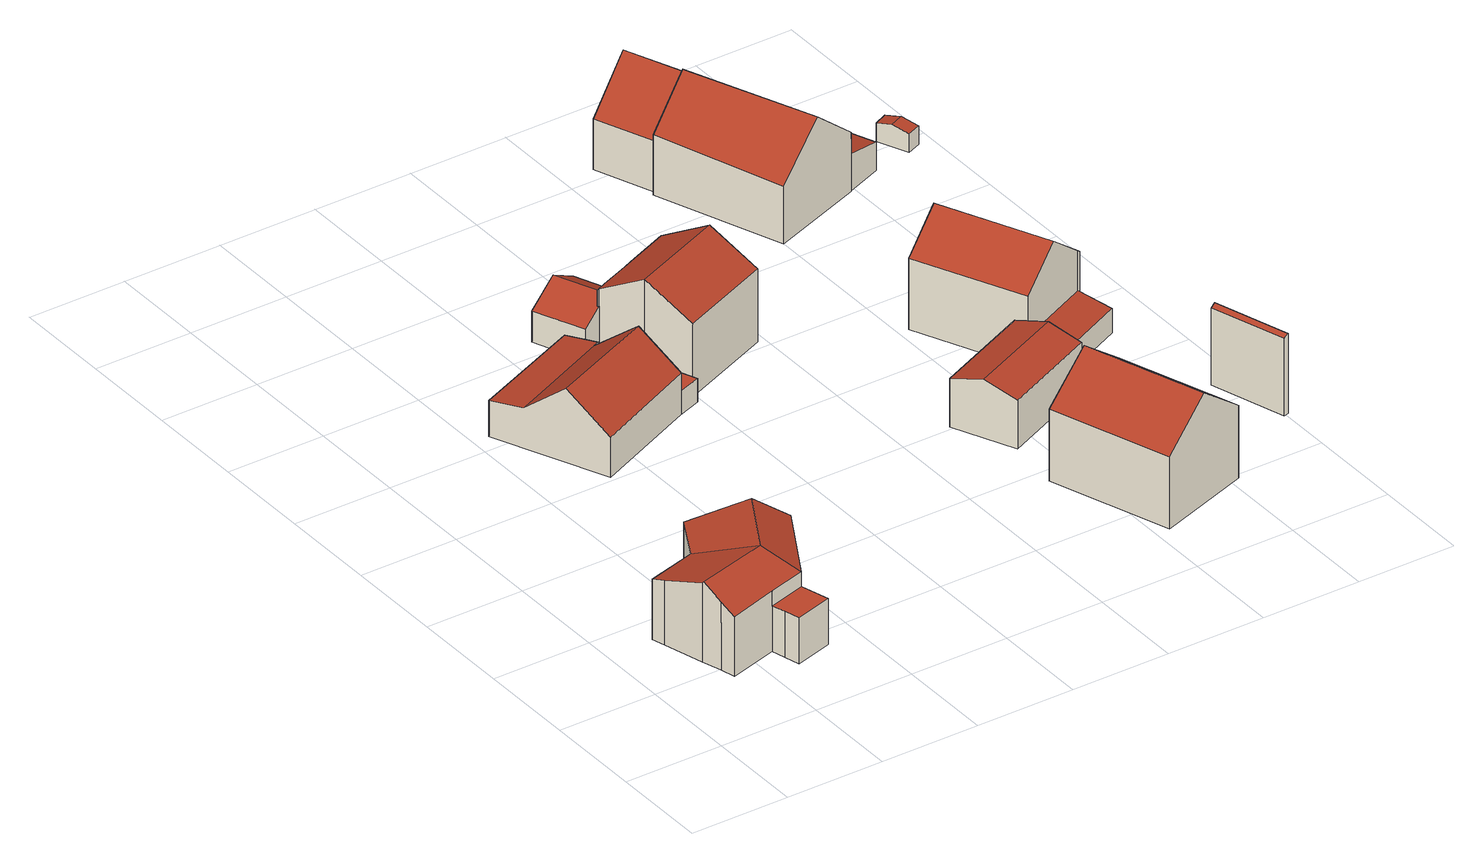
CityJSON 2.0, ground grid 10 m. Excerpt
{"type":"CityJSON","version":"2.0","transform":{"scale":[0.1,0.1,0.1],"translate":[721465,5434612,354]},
"CityObjects":{
"building1":{"type":"Building","attributes":{"Gemeindeschluessel":"09375181","HoeheDach":"367.352","HoeheGrund":"359.168","Methode":"2000","NiedrigsteTraufeDesGebaeudes":"363.860","Geometrietyp2DReferenz":"3000","measuredHeight":8.18,"function":"31001_1000","roofType":"3100","storeysAboveGround":2},"address":[{"Country":"Germany","Locality":"Pettendorf","ThoroughfareName":"Keltenstraße 36"}],"geometry":[{"type":"Solid","lod":"2","boundaries":[[[[0,1,2,3]],[[4,5,6,7]],[[3,2,8,9]],[[7,6,10,11]],[[6,5,12,13,14,10]],[[15,14,16,17]],[[13,18,16,14]],[[4,19,20,12,5]],[[21,22,23,24,25]],[[11,10,14,15]],[[8,2,1,24,26]],[[4,7,11,15,17,27,21,25,0,3,9,28,29,19]],[[25,24,1,0]],[[27,17,16,18,22,21]],[[24,23,30,26]],[[20,31,30,23,13,12]],[[29,31,20,19]],[[18,13,23,22]],[[9,8,26,28]],[[28,26,30,31,29]]]],"semantics":{"surfaces":[{"type":"WallSurface","Flaeche":"18.523","Z_MAX":"4.692","Z_MAX_ASL":"363.860","Z_MIN":"0.000","Z_MIN_ASL":"359.168"},{"type":"WallSurface","Flaeche":"32.055","Z_MAX":"8.149","Z_MAX_ASL":"367.317","Z_MIN":"0.000","Z_MIN_ASL":"359.168"},{"type":"WallSurface","Flaeche":"7.025","Z_MAX":"4.692","Z_MAX_ASL":"363.860","Z_MIN":"0.000","Z_MIN_ASL":"359.168"},{"type":"WallSurface","Flaeche":"8.527","Z_MAX":"6.644","Z_MAX_ASL":"365.812","Z_MIN":"0.000","Z_MIN_ASL":"359.168"},{"type":"RoofSurface","Dachneigung":"70.846","Dachorientierung":"344.251","Flaeche":"38.968","Z_MAX":"8.182","Z_MAX_ASL":"367.350","Z_MIN":"6.182","Z_MIN_ASL":"365.350"},{"type":"WallSurface","Flaeche":"32.179","Z_MAX":"6.182","Z_MAX_ASL":"365.350","Z_MIN":"0.000","Z_MIN_ASL":"359.168"},{"type":"RoofSurface","Dachneigung":"70.872","Dachorientierung":"299.174","Flaeche":"39.079","Z_MAX":"8.184","Z_MAX_ASL":"367.352","Z_MIN":"6.180","Z_MIN_ASL":"365.348"},{"type":"WallSurface","Flaeche":"15.648","Z_MAX":"8.182","Z_MAX_ASL":"367.350","Z_MIN":"0.000","Z_MIN_ASL":"359.168"},{"type":"WallSurface","Flaeche":"55.726","Z_MAX":"6.187","Z_MAX_ASL":"365.355","Z_MIN":"0.000","Z_MIN_ASL":"359.168"},{"type":"WallSurface","Flaeche":"32.116","Z_MAX":"6.182","Z_MAX_ASL":"365.350","Z_MIN":"0.000","Z_MIN_ASL":"359.168"},{"type":"RoofSurface","Dachneigung":"90.000","Dachorientierung":"-1.000","Flaeche":"11.906","Z_MAX":"4.692","Z_MAX_ASL":"363.860","Z_MIN":"4.692","Z_MIN_ASL":"363.860"},{"type":"GroundSurface","Flaeche":"142.766","Z_MAX":"0.000","Z_MAX_ASL":"359.168","Z_MIN":"0.000","Z_MIN_ASL":"359.168"},{"type":"WallSurface","Flaeche":"14.128","Z_MAX":"4.692","Z_MAX_ASL":"363.860","Z_MIN":"0.000","Z_MIN_ASL":"359.168"},{"type":"WallSurface","Flaeche":"66.247","Z_MAX":"8.184","Z_MAX_ASL":"367.352","Z_MIN":"0.000","Z_MIN_ASL":"359.168"},{"type":"WallSurface","Flaeche":"5.929","Z_MAX":"6.186","Z_MAX_ASL":"365.354","Z_MIN":"4.692","Z_MIN_ASL":"363.860"},{"type":"RoofSurface","Dachneigung":"59.856","Dachorientierung":"164.244","Flaeche":"33.041","Z_MAX":"8.182","Z_MAX_ASL":"367.350","Z_MIN":"6.180","Z_MIN_ASL":"365.348"},{"type":"WallSurface","Flaeche":"9.885","Z_MAX":"7.048","Z_MAX_ASL":"366.216","Z_MIN":"0.000","Z_MIN_ASL":"359.168"},{"type":"RoofSurface","Dachneigung":"59.882","Dachorientierung":"119.258","Flaeche":"33.011","Z_MAX":"8.184","Z_MAX_ASL":"367.352","Z_MIN":"6.186","Z_MIN_ASL":"365.354"},{"type":"WallSurface","Flaeche":"7.083","Z_MAX":"4.692","Z_MAX_ASL":"363.860","Z_MIN":"0.000","Z_MIN_ASL":"359.168"},{"type":"WallSurface","Flaeche":"31.235","Z_MAX":"6.185","Z_MAX_ASL":"365.353","Z_MIN":"0.000","Z_MIN_ASL":"359.168"}],"values":[[0,1,2,3,4,5,6,7,8,9,10,11,12,13,14,15,16,17,18,19]]}}]},
"building2":{"type":"Building","attributes":{"Gemeindeschluessel":"09375181","HoeheDach":"366.090","HoeheGrund":"358.510","Methode":"2000","NiedrigsteTraufeDesGebaeudes":"362.186","Geometrietyp2DReferenz":"3000","measuredHeight":7.58,"function":"31001_1000","roofType":"3100"},"address":[{"Country":"Germany","Locality":"Pettendorf","ThoroughfareName":"Postgasse 6"}],"geometry":[{"type":"Solid","lod":"2","boundaries":[[[[32,33,34,35]],[[36,35,34,37,38]],[[39,37,34,33,40]],[[41,42,38,37,39]],[[43,44,45,46]],[[40,33,45,44,47]],[[48,47,44,43]],[[48,43,46,32,35,36,49,50]],[[49,42,41,50]],[[36,38,42,49]],[[46,45,33,32]],[[48,50,41,39,40,47]]]],"semantics":{"surfaces":[{"type":"WallSurface","Flaeche":"21.183","Z_MAX":"7.072","Z_MAX_ASL":"365.582","Z_MIN":"-0.000","Z_MIN_ASL":"358.510"},{"type":"WallSurface","Flaeche":"29.644","Z_MAX":"7.580","Z_MAX_ASL":"366.090","Z_MIN":"-0.000","Z_MIN_ASL":"358.510"},{"type":"RoofSurface","Dachneigung":"51.916","Dachorientierung":"338.996","Flaeche":"65.967","Z_MAX":"7.580","Z_MAX_ASL":"366.090","Z_MIN":"4.100","Z_MIN_ASL":"362.610"},{"type":"RoofSurface","Dachneigung":"51.916","Dachorientierung":"158.996","Flaeche":"65.042","Z_MAX":"7.580","Z_MAX_ASL":"366.090","Z_MIN":"4.119","Z_MIN_ASL":"362.629"},{"type":"WallSurface","Flaeche":"13.279","Z_MAX":"4.100","Z_MAX_ASL":"362.610","Z_MIN":"-0.000","Z_MIN_ASL":"358.510"},{"type":"RoofSurface","Dachneigung":"82.932","Dachorientierung":"338.996","Flaeche":"42.269","Z_MAX":"4.100","Z_MAX_ASL":"362.610","Z_MIN":"3.676","Z_MIN_ASL":"362.186"},{"type":"WallSurface","Flaeche":"45.128","Z_MAX":"3.676","Z_MAX_ASL":"362.186","Z_MIN":"-0.000","Z_MIN_ASL":"358.510"},{"type":"GroundSurface","Flaeche":"145.066","Z_MAX":"-0.000","Z_MAX_ASL":"358.510","Z_MIN":"-0.000","Z_MIN_ASL":"358.510"},{"type":"WallSurface","Flaeche":"48.636","Z_MAX":"4.188","Z_MAX_ASL":"362.698","Z_MIN":"-0.000","Z_MIN_ASL":"358.510"},{"type":"WallSurface","Flaeche":"0.577","Z_MAX":"4.294","Z_MAX_ASL":"362.804","Z_MIN":"-0.000","Z_MIN_ASL":"358.510"},{"type":"WallSurface","Flaeche":"2.375","Z_MAX":"4.100","Z_MAX_ASL":"362.610","Z_MIN":"-0.000","Z_MIN_ASL":"358.510"},{"type":"WallSurface","Flaeche":"65.060","Z_MAX":"7.580","Z_MAX_ASL":"366.090","Z_MIN":"-0.000","Z_MIN_ASL":"358.510"}],"values":[[0,1,2,3,4,5,6,7,8,9,10,11]]}}]},
"building3":{"type":"Building","attributes":{"Gemeindeschluessel":"09375181","HoeheDach":"360.813","HoeheGrund":"358.450","Methode":"3100","NiedrigsteTraufeDesGebaeudes":"360.813","Geometrietyp2DReferenz":"3000","measuredHeight":2.36,"function":"31001_2000","roofType":"1000"},"geometry":[{"type":"Solid","lod":"2","boundaries":[[[[51,52,53,54]],[[55,56,53,52]],[[56,57,54,53]],[[58,55,52,51]],[[57,56,55,58]],[[57,58,51,54]]]],"semantics":{"surfaces":[{"type":"GroundSurface","Flaeche":"12.979","Z_MAX":"0.000","Z_MAX_ASL":"358.450","Z_MIN":"0.000","Z_MIN_ASL":"358.450"},{"type":"WallSurface","Flaeche":"6.405","Z_MAX":"2.363","Z_MAX_ASL":"360.813","Z_MIN":"0.000","Z_MIN_ASL":"358.450"},{"type":"WallSurface","Flaeche":"11.798","Z_MAX":"2.363","Z_MAX_ASL":"360.813","Z_MIN":"0.000","Z_MIN_ASL":"358.450"},{"type":"WallSurface","Flaeche":"11.441","Z_MAX":"2.363","Z_MAX_ASL":"360.813","Z_MIN":"0.000","Z_MIN_ASL":"358.450"},{"type":"RoofSurface","Dachneigung":"90.000","Dachorientierung":"-1.000","Flaeche":"12.979","Z_MAX":"2.363","Z_MAX_ASL":"360.813","Z_MIN":"2.363","Z_MIN_ASL":"360.813"},{"type":"WallSurface","Flaeche":"6.078","Z_MAX":"2.363","Z_MAX_ASL":"360.813","Z_MIN":"0.000","Z_MIN_ASL":"358.450"}],"values":[[0,1,2,3,4,5]]}}]},
"building4":{"type":"Building","attributes":{"Gemeindeschluessel":"09375181","HoeheDach":"362.570","HoeheGrund":"357.540","Methode":"2000","NiedrigsteTraufeDesGebaeudes":"360.716","Geometrietyp2DReferenz":"3000","measuredHeight":5.03,"function":"31001_2463","roofType":"3100","storeysAboveGround":1},"geometry":[{"type":"Solid","lod":"2","boundaries":[[[[59,60,61,62]],[[63,64,65,66]],[[61,60,67,68,69,70,63,66]],[[70,71,64,63]],[[60,59,72,67]],[[59,62,65,73,74,72]],[[61,66,65,62]],[[65,64,71,73]],[[74,73,71,70,69,68]],[[74,68,67,72]]]],"semantics":{"surfaces":[{"type":"WallSurface","Flaeche":"1.065","Z_MAX":"4.369","Z_MAX_ASL":"361.909","Z_MIN":"0.000","Z_MIN_ASL":"357.540"},{"type":"WallSurface","Flaeche":"13.409","Z_MAX":"5.019","Z_MAX_ASL":"362.559","Z_MIN":"0.000","Z_MIN_ASL":"357.540"},{"type":"GroundSurface","Flaeche":"34.903","Z_MAX":"0.000","Z_MAX_ASL":"357.540","Z_MIN":"0.000","Z_MIN_ASL":"357.540"},{"type":"WallSurface","Flaeche":"16.638","Z_MAX":"3.185","Z_MAX_ASL":"360.725","Z_MIN":"0.000","Z_MIN_ASL":"357.540"},{"type":"WallSurface","Flaeche":"7.964","Z_MAX":"4.367","Z_MAX_ASL":"361.907","Z_MIN":"0.000","Z_MIN_ASL":"357.540"},{"type":"RoofSurface","Dachneigung":"60.603","Dachorientierung":"247.778","Flaeche":"20.325","Z_MAX":"5.030","Z_MAX_ASL":"362.570","Z_MIN":"3.178","Z_MIN_ASL":"360.718"},{"type":"WallSurface","Flaeche":"5.614","Z_MAX":"5.030","Z_MAX_ASL":"362.570","Z_MIN":"0.000","Z_MIN_ASL":"357.540"},{"type":"RoofSurface","Dachneigung":"60.650","Dachorientierung":"67.705","Flaeche":"19.728","Z_MAX":"5.030","Z_MAX_ASL":"362.570","Z_MIN":"3.176","Z_MIN_ASL":"360.716"},{"type":"WallSurface","Flaeche":"26.930","Z_MAX":"5.027","Z_MAX_ASL":"362.567","Z_MIN":"0.000","Z_MIN_ASL":"357.540"},{"type":"WallSurface","Flaeche":"17.418","Z_MAX":"3.178","Z_MAX_ASL":"360.718","Z_MIN":"0.000","Z_MIN_ASL":"357.540"}],"values":[[0,1,2,3,4,5,6,7,8,9]]}}]},
"building5":{"type":"Building","attributes":{"Gemeindeschluessel":"09375181","HoeheDach":"366.309","HoeheGrund":"356.037","Methode":"2000","NiedrigsteTraufeDesGebaeudes":"363.516","Geometrietyp2DReferenz":"3000","measuredHeight":10.27,"function":"31001_1000","roofType":"3100","storeysAboveGround":2},"address":[{"Country":"Germany","Locality":"Pettendorf","ThoroughfareName":"Heidegasse 1"}],"geometry":[{"type":"Solid","lod":"2","boundaries":[[[[75,76,77,78]],[[79,80,81,82]],[[83,84,76,75]],[[85,86,87,88]],[[89,90,86,85]],[[86,90,91,87]],[[88,87,92,93]],[[85,88,93,79,82,83,75,78,94,89]],[[92,87,91,77,76,84,81,80]],[[93,92,80,79]],[[78,77,91,94]],[[94,91,90,89]],[[82,81,84,83]]]],"semantics":{"surfaces":[{"type":"WallSurface","Flaeche":"36.496","Z_MAX":"7.481","Z_MAX_ASL":"363.518","Z_MIN":"0.000","Z_MIN_ASL":"356.037"},{"type":"WallSurface","Flaeche":"8.926","Z_MAX":"7.482","Z_MAX_ASL":"363.519","Z_MIN":"0.000","Z_MIN_ASL":"356.037"},{"type":"WallSurface","Flaeche":"7.500","Z_MAX":"7.482","Z_MAX_ASL":"363.519","Z_MIN":"0.000","Z_MIN_ASL":"356.037"},{"type":"WallSurface","Flaeche":"43.794","Z_MAX":"10.272","Z_MAX_ASL":"366.309","Z_MIN":"0.000","Z_MIN_ASL":"356.037"},{"type":"WallSurface","Flaeche":"77.379","Z_MAX":"7.486","Z_MAX_ASL":"363.523","Z_MIN":"0.000","Z_MIN_ASL":"356.037"},{"type":"RoofSurface","Dachneigung":"60.488","Dachorientierung":"157.545","Flaeche":"58.580","Z_MAX":"10.272","Z_MAX_ASL":"366.309","Z_MIN":"7.479","Z_MIN_ASL":"363.516"},{"type":"WallSurface","Flaeche":"41.868","Z_MAX":"10.272","Z_MAX_ASL":"366.309","Z_MIN":"0.000","Z_MIN_ASL":"356.037"},{"type":"GroundSurface","Flaeche":"101.962","Z_MAX":"0.000","Z_MAX_ASL":"356.037","Z_MIN":"0.000","Z_MIN_ASL":"356.037"},{"type":"RoofSurface","Dachneigung":"60.463","Dachorientierung":"337.543","Flaeche":"58.598","Z_MAX":"10.272","Z_MAX_ASL":"366.309","Z_MIN":"7.479","Z_MIN_ASL":"363.516"},{"type":"WallSurface","Flaeche":"1.841","Z_MAX":"7.619","Z_MAX_ASL":"363.656","Z_MIN":"0.000","Z_MIN_ASL":"356.037"},{"type":"WallSurface","Flaeche":"43.717","Z_MAX":"10.272","Z_MAX_ASL":"366.309","Z_MIN":"0.000","Z_MIN_ASL":"356.037"},{"type":"WallSurface","Flaeche":"43.696","Z_MAX":"10.272","Z_MAX_ASL":"366.309","Z_MIN":"0.000","Z_MIN_ASL":"356.037"},{"type":"WallSurface","Flaeche":"24.484","Z_MAX":"7.482","Z_MAX_ASL":"363.519","Z_MIN":"0.000","Z_MIN_ASL":"356.037"}],"values":[[0,1,2,3,4,5,6,7,8,9,10,11,12]]}}]},
"building6":{"type":"Building","attributes":{"Gemeindeschluessel":"09375181","HoeheDach":"369.900","HoeheGrund":"358.620","Methode":"2000","NiedrigsteTraufeDesGebaeudes":"366.017","Geometrietyp2DReferenz":"3000","measuredHeight":11.28,"function":"31001_2000","roofType":"3100"},"geometry":[{"type":"Solid","lod":"2","boundaries":[[[[95,96,97,98,99]],[[100,101,97,96]],[[99,98,102,103]],[[95,99,103,104]],[[104,100,96,95]],[[101,102,98,97]],[[103,102,101,100,104]]]],"semantics":{"surfaces":[{"type":"WallSurface","Flaeche":"93.666","Z_MAX":"11.280","Z_MAX_ASL":"369.900","Z_MIN":"0.000","Z_MIN_ASL":"358.620"},{"type":"RoofSurface","Dachneigung":"52.269","Dachorientierung":"251.023","Flaeche":"81.763","Z_MAX":"11.280","Z_MAX_ASL":"369.900","Z_MIN":"7.399","Z_MIN_ASL":"366.019"},{"type":"WallSurface","Flaeche":"95.271","Z_MAX":"7.401","Z_MAX_ASL":"366.021","Z_MIN":"0.000","Z_MIN_ASL":"358.620"},{"type":"GroundSurface","Flaeche":"129.285","Z_MAX":"0.000","Z_MAX_ASL":"358.620","Z_MIN":"0.000","Z_MIN_ASL":"358.620"},{"type":"WallSurface","Flaeche":"95.432","Z_MAX":"7.399","Z_MAX_ASL":"366.019","Z_MIN":"0.000","Z_MIN_ASL":"358.620"},{"type":"RoofSurface","Dachneigung":"52.272","Dachorientierung":"71.017","Flaeche":"81.698","Z_MAX":"11.280","Z_MAX_ASL":"369.900","Z_MIN":"7.397","Z_MIN_ASL":"366.017"},{"type":"WallSurface","Flaeche":"93.725","Z_MAX":"11.280","Z_MAX_ASL":"369.900","Z_MIN":"0.000","Z_MIN_ASL":"358.620"}],"values":[[0,1,2,3,4,5,6]]}}]},
"building7":{"type":"Building","attributes":{"Gemeindeschluessel":"09375181","HoeheDach":"360.644","HoeheGrund":"354.650","Methode":"1000","NiedrigsteTraufeDesGebaeudes":"359.637","Geometrietyp2DReferenz":"3000","measuredHeight":5.99,"function":"31001_2000","roofType":"3100","storeysAboveGround":2},"geometry":[{"type":"Solid","lod":"2","boundaries":[[[[105,106,107,108]],[[109,110,111,106,105]],[[108,112,109,105]],[[108,107,113,114,112]],[[110,114,113,111]],[[111,113,107,106]],[[112,114,110,109]]]],"semantics":{"surfaces":[{"type":"WallSurface","Flaeche":"53.870","Z_MAX":"4.987","Z_MAX_ASL":"359.637","Z_MIN":"0.000","Z_MIN_ASL":"354.650"},{"type":"WallSurface","Flaeche":"37.109","Z_MAX":"5.994","Z_MAX_ASL":"360.644","Z_MIN":"0.000","Z_MIN_ASL":"354.650"},{"type":"GroundSurface","Flaeche":"73.014","Z_MAX":"0.000","Z_MAX_ASL":"354.650","Z_MIN":"0.000","Z_MIN_ASL":"354.650"},{"type":"WallSurface","Flaeche":"37.111","Z_MAX":"5.994","Z_MAX_ASL":"360.644","Z_MIN":"0.000","Z_MIN_ASL":"354.650"},{"type":"RoofSurface","Dachneigung":"73.406","Dachorientierung":"156.260","Flaeche":"38.090","Z_MAX":"5.994","Z_MAX_ASL":"360.644","Z_MIN":"4.987","Z_MIN_ASL":"359.637"},{"type":"RoofSurface","Dachneigung":"73.409","Dachorientierung":"336.259","Flaeche":"38.096","Z_MAX":"5.994","Z_MAX_ASL":"360.644","Z_MIN":"4.987","Z_MIN_ASL":"359.637"},{"type":"WallSurface","Flaeche":"53.875","Z_MAX":"4.987","Z_MAX_ASL":"359.637","Z_MIN":"0.000","Z_MIN_ASL":"354.650"}],"values":[[0,1,2,3,4,5,6]]}}]},
"building8":{"type":"Building","attributes":{"Gemeindeschluessel":"09375181","HoeheDach":"367.175","HoeheGrund":"357.360","Methode":"1000","NiedrigsteTraufeDesGebaeudes":"362.606","Geometrietyp2DReferenz":"3000","measuredHeight":9.81,"function":"31001_2000","roofType":"3100"},"geometry":[{"type":"Solid","lod":"2","boundaries":[[[[115,116,117,118]],[[117,116,119,120]],[[117,120,121,122,118]],[[122,121,123,124]],[[119,123,121,120]],[[124,123,119,116,115]],[[115,118,122,124]]]],"semantics":{"surfaces":[{"type":"WallSurface","Flaeche":"33.274","Z_MAX":"5.258","Z_MAX_ASL":"362.618","Z_MIN":"0.000","Z_MIN_ASL":"357.360"},{"type":"GroundSurface","Flaeche":"58.213","Z_MAX":"0.000","Z_MAX_ASL":"357.360","Z_MIN":"0.000","Z_MIN_ASL":"357.360"},{"type":"WallSurface","Flaeche":"70.664","Z_MAX":"9.815","Z_MAX_ASL":"367.175","Z_MIN":"0.000","Z_MIN_ASL":"357.360"},{"type":"RoofSurface","Dachneigung":"45.779","Dachorientierung":"68.143","Flaeche":"40.203","Z_MAX":"9.815","Z_MAX_ASL":"367.175","Z_MIN":"5.246","Z_MIN_ASL":"362.606"},{"type":"WallSurface","Flaeche":"32.319","Z_MAX":"5.305","Z_MAX_ASL":"362.665","Z_MIN":"0.000","Z_MIN_ASL":"357.360"},{"type":"WallSurface","Flaeche":"70.333","Z_MAX":"9.815","Z_MAX_ASL":"367.175","Z_MIN":"0.000","Z_MIN_ASL":"357.360"},{"type":"RoofSurface","Dachneigung":"45.782","Dachorientierung":"248.138","Flaeche":"41.019","Z_MAX":"9.815","Z_MAX_ASL":"367.175","Z_MIN":"5.258","Z_MIN_ASL":"362.618"}],"values":[[0,1,2,3,4,5,6]]}}]},
"building9":{"type":"Building","attributes":{"Gemeindeschluessel":"09375181","HoeheDach":"366.237","HoeheGrund":"357.995","Methode":"2000","NiedrigsteTraufeDesGebaeudes":"365.949","Geometrietyp2DReferenz":"3000","measuredHeight":8.24,"function":"51009_1610","roofType":"2100"},"geometry":[{"type":"Solid","lod":"2","boundaries":[[[[125,126,127,128]],[[128,129,130,125]],[[130,131,126,125]],[[129,132,131,130]],[[128,127,132,129]],[[126,131,132,127]]]],"semantics":{"surfaces":[{"type":"WallSurface","Flaeche":"64.048","Z_MAX":"7.954","Z_MAX_ASL":"365.949","Z_MIN":"0.000","Z_MIN_ASL":"357.995"},{"type":"GroundSurface","Flaeche":"4.050","Z_MAX":"0.000","Z_MAX_ASL":"357.995","Z_MIN":"0.000","Z_MIN_ASL":"357.995"},{"type":"WallSurface","Flaeche":"4.072","Z_MAX":"8.242","Z_MAX_ASL":"366.237","Z_MIN":"0.000","Z_MIN_ASL":"357.995"},{"type":"WallSurface","Flaeche":"66.367","Z_MAX":"8.242","Z_MAX_ASL":"366.237","Z_MIN":"0.000","Z_MIN_ASL":"357.995"},{"type":"RoofSurface","Dachneigung":"60.202","Dachorientierung":"252.510","Flaeche":"4.667","Z_MAX":"8.242","Z_MAX_ASL":"366.237","Z_MIN":"7.954","Z_MIN_ASL":"365.949"}],"values":[[0,1,2,3,2,4]]}}]},
"building10":{"type":"Building","attributes":{"Gemeindeschluessel":"09375181","HoeheDach":"367.450","HoeheGrund":"357.130","Methode":"2000","NiedrigsteTraufeDesGebaeudes":"363.048","Geometrietyp2DReferenz":"3000","measuredHeight":10.32,"function":"31001_1000","roofType":"3100"},"address":[{"Country":"Germany","Locality":"Pettendorf","ThoroughfareName":"Heidegasse 2"}],"geometry":[{"type":"Solid","lod":"2","boundaries":[[[[133,134,135,136,137]],[[138,139,140,141]],[[142,143,144,137,136]],[[139,138,145,146]],[[134,133,141,140]],[[147,148,135,134,140,139,146,149]],[[146,145,150,149]],[[142,148,147,143]],[[138,141,133,137,144,150,145]],[[148,142,136,135]],[[143,147,149,150,144]]]],"semantics":{"surfaces":[{"type":"WallSurface","Flaeche":"78.026","Z_MAX":"10.320","Z_MAX_ASL":"367.450","Z_MIN":"-0.000","Z_MIN_ASL":"357.130"},{"type":"WallSurface","Flaeche":"32.295","Z_MAX":"6.126","Z_MAX_ASL":"363.256","Z_MIN":"-0.000","Z_MIN_ASL":"357.130"},{"type":"RoofSurface","Dachneigung":"49.523","Dachorientierung":"250.242","Flaeche":"90.359","Z_MAX":"10.320","Z_MAX_ASL":"367.450","Z_MIN":"5.918","Z_MIN_ASL":"363.048"},{"type":"WallSurface","Flaeche":"52.554","Z_MAX":"6.126","Z_MAX_ASL":"363.256","Z_MIN":"-0.000","Z_MIN_ASL":"357.130"},{"type":"WallSurface","Flaeche":"1.452","Z_MAX":"6.302","Z_MAX_ASL":"363.432","Z_MIN":"-0.000","Z_MIN_ASL":"357.130"},{"type":"GroundSurface","Flaeche":"137.743","Z_MAX":"-0.000","Z_MAX_ASL":"357.130","Z_MIN":"-0.000","Z_MIN_ASL":"357.130"},{"type":"WallSurface","Flaeche":"1.429","Z_MAX":"6.103","Z_MAX_ASL":"363.234","Z_MIN":"-0.000","Z_MIN_ASL":"357.130"},{"type":"WallSurface","Flaeche":"82.908","Z_MAX":"6.209","Z_MAX_ASL":"363.339","Z_MIN":"-0.000","Z_MIN_ASL":"357.130"},{"type":"RoofSurface","Dachneigung":"49.524","Dachorientierung":"70.242","Flaeche":"90.723","Z_MAX":"10.320","Z_MAX_ASL":"367.450","Z_MIN":"6.103","Z_MIN_ASL":"363.233"},{"type":"WallSurface","Flaeche":"0.932","Z_MAX":"6.336","Z_MAX_ASL":"363.466","Z_MIN":"-0.000","Z_MIN_ASL":"357.130"},{"type":"WallSurface","Flaeche":"82.486","Z_MAX":"10.320","Z_MAX_ASL":"367.450","Z_MIN":"-0.000","Z_MIN_ASL":"357.130"}],"values":[[0,1,2,3,4,5,6,7,8,9,10]]}}]},
"building11":{"type":"Building","attributes":{"Gemeindeschluessel":"09375181","HoeheDach":"364.730","HoeheGrund":"354.090","Methode":"2000","NiedrigsteTraufeDesGebaeudes":"361.230","Geometrietyp2DReferenz":"3000","measuredHeight":10.64,"function":"31001_1000","roofType":"3100","storeysAboveGround":2},"address":[{"Country":"Germany","Locality":"Pettendorf","ThoroughfareName":"Postgasse 3"}],"geometry":[{"type":"Solid","lod":"2","boundaries":[[[[151,152,153,154,155]],[[151,156,157,158,152]],[[153,159,160,154]],[[155,161,156,151]],[[152,158,159,153]],[[154,160,162,161,155]],[[161,162,157,156]],[[162,160,159,158,157]]]],"semantics":{"surfaces":[{"type":"GroundSurface","Flaeche":"103.800","Z_MAX":"0.000","Z_MAX_ASL":"354.090","Z_MIN":"0.000","Z_MIN_ASL":"354.090"},{"type":"WallSurface","Flaeche":"77.429","Z_MAX":"10.640","Z_MAX_ASL":"364.730","Z_MIN":"0.000","Z_MIN_ASL":"354.090"},{"type":"WallSurface","Flaeche":"2.377","Z_MAX":"7.398","Z_MAX_ASL":"361.488","Z_MIN":"0.000","Z_MIN_ASL":"354.090"},{"type":"WallSurface","Flaeche":"87.311","Z_MAX":"7.299","Z_MAX_ASL":"361.389","Z_MIN":"0.000","Z_MIN_ASL":"354.090"},{"type":"WallSurface","Flaeche":"85.564","Z_MAX":"7.140","Z_MAX_ASL":"361.230","Z_MIN":"0.000","Z_MIN_ASL":"354.090"},{"type":"WallSurface","Flaeche":"75.060","Z_MAX":"10.640","Z_MAX_ASL":"364.730","Z_MIN":"0.000","Z_MIN_ASL":"354.090"},{"type":"RoofSurface","Dachneigung":"51.733","Dachorientierung":"245.448","Flaeche":"64.540","Z_MAX":"10.640","Z_MAX_ASL":"364.730","Z_MIN":"7.299","Z_MIN_ASL":"361.389"},{"type":"RoofSurface","Dachneigung":"51.733","Dachorientierung":"65.446","Flaeche":"67.666","Z_MAX":"10.640","Z_MAX_ASL":"364.730","Z_MIN":"7.140","Z_MIN_ASL":"361.230"}],"values":[[0,1,2,3,4,5,6,7]]}}]},
"building12":{"type":"Building","attributes":{"Gemeindeschluessel":"09375181","HoeheDach":"357.382","HoeheGrund":"354.236","Methode":"2000","NiedrigsteTraufeDesGebaeudes":"356.723","Geometrietyp2DReferenz":"3000","measuredHeight":3.15,"function":"31001_2000","roofType":"2100","storeysAboveGround":1},"geometry":[{"type":"Solid","lod":"2","boundaries":[[[[163,164,165,166,167]],[[168,163,167,169]],[[170,164,163,168]],[[171,166,165,172]],[[172,165,164,170]],[[169,167,166,171]],[[169,171,172,170,168]]]],"semantics":{"surfaces":[{"type":"RoofSurface","Dachneigung":"79.307","Dachorientierung":"155.262","Flaeche":"34.683","Z_MAX":"3.146","Z_MAX_ASL":"357.382","Z_MIN":"2.487","Z_MIN_ASL":"356.723"},{"type":"WallSurface","Flaeche":"9.837","Z_MAX":"3.146","Z_MAX_ASL":"357.382","Z_MIN":"0.000","Z_MIN_ASL":"354.236"},{"type":"WallSurface","Flaeche":"24.423","Z_MAX":"2.487","Z_MAX_ASL":"356.723","Z_MIN":"0.000","Z_MIN_ASL":"354.236"},{"type":"WallSurface","Flaeche":"26.237","Z_MAX":"3.146","Z_MAX_ASL":"357.382","Z_MIN":"0.000","Z_MIN_ASL":"354.236"},{"type":"WallSurface","Flaeche":"9.758","Z_MAX":"3.141","Z_MAX_ASL":"357.377","Z_MIN":"0.000","Z_MIN_ASL":"354.236"},{"type":"WallSurface","Flaeche":"4.434","Z_MAX":"3.146","Z_MAX_ASL":"357.382","Z_MIN":"0.000","Z_MIN_ASL":"354.236"},{"type":"GroundSurface","Flaeche":"34.081","Z_MAX":"0.000","Z_MAX_ASL":"354.236","Z_MIN":"0.000","Z_MIN_ASL":"354.236"}],"values":[[0,1,2,3,4,5,6]]}}]},
"building13":{"type":"Building","attributes":{"Gemeindeschluessel":"09375181","HoeheDach":"360.858","HoeheGrund":"356.910","Methode":"1000","NiedrigsteTraufeDesGebaeudes":"359.837","Geometrietyp2DReferenz":"3000","measuredHeight":3.95,"function":"31001_2000","roofType":"2100"},"geometry":[{"type":"Solid","lod":"2","boundaries":[[[[173,174,175,176]],[[177,176,175,178]],[[173,179,180,174]],[[173,176,177,179]],[[179,177,178,180]],[[180,178,175,174]]]],"semantics":{"surfaces":[{"type":"GroundSurface","Flaeche":"37.208","Z_MAX":"0.000","Z_MAX_ASL":"356.910","Z_MIN":"0.000","Z_MIN_ASL":"356.910"},{"type":"WallSurface","Flaeche":"25.213","Z_MAX":"2.927","Z_MAX_ASL":"359.837","Z_MIN":"0.000","Z_MIN_ASL":"356.910"},{"type":"WallSurface","Flaeche":"33.846","Z_MAX":"3.948","Z_MAX_ASL":"360.858","Z_MIN":"0.000","Z_MIN_ASL":"356.910"},{"type":"WallSurface","Flaeche":"14.638","Z_MAX":"3.925","Z_MAX_ASL":"360.835","Z_MIN":"0.000","Z_MIN_ASL":"356.910"},{"type":"RoofSurface","Dachneigung":"76.858","Dachorientierung":"68.459","Flaeche":"38.208","Z_MAX":"3.948","Z_MAX_ASL":"360.858","Z_MIN":"2.927","Z_MIN_ASL":"359.837"},{"type":"WallSurface","Flaeche":"15.039","Z_MAX":"3.948","Z_MAX_ASL":"360.858","Z_MIN":"0.000","Z_MIN_ASL":"356.910"}],"values":[[0,1,2,3,4,5]]}}]},
"building14":{"type":"Building","attributes":{"Gemeindeschluessel":"09375181","HoeheDach":"358.760","HoeheGrund":"356.500","Methode":"2000","NiedrigsteTraufeDesGebaeudes":"358.449","Geometrietyp2DReferenz":"3000","measuredHeight":2.26,"function":"51009_1610","roofType":"3100"},"geometry":[{"type":"Solid","lod":"2","boundaries":[[[[181,182,183,184]],[[185,182,181,186]],[[187,188,183,182,185]],[[186,181,184,189,190]],[[187,185,186,190]],[[190,189,188,187]],[[184,183,188,189]]]],"semantics":{"surfaces":[{"type":"RoofSurface","Dachneigung":"79.587","Dachorientierung":"156.028","Flaeche":"2.552","Z_MAX":"2.260","Z_MAX_ASL":"358.760","Z_MIN":"1.949","Z_MIN_ASL":"358.449"},{"type":"WallSurface","Flaeche":"2.879","Z_MAX":"1.949","Z_MAX_ASL":"358.449","Z_MIN":"0.000","Z_MIN_ASL":"356.500"},{"type":"WallSurface","Flaeche":"7.124","Z_MAX":"2.260","Z_MAX_ASL":"358.760","Z_MIN":"0.000","Z_MIN_ASL":"356.500"},{"type":"WallSurface","Flaeche":"7.122","Z_MAX":"2.260","Z_MAX_ASL":"358.760","Z_MIN":"0.000","Z_MIN_ASL":"356.500"},{"type":"GroundSurface","Flaeche":"5.038","Z_MAX":"0.000","Z_MAX_ASL":"356.500","Z_MIN":"0.000","Z_MIN_ASL":"356.500"},{"type":"WallSurface","Flaeche":"2.923","Z_MAX":"1.949","Z_MAX_ASL":"358.449","Z_MIN":"0.000","Z_MIN_ASL":"356.500"},{"type":"RoofSurface","Dachneigung":"79.586","Dachorientierung":"336.008","Flaeche":"2.571","Z_MAX":"2.260","Z_MAX_ASL":"358.760","Z_MIN":"1.949","Z_MIN_ASL":"358.449"}],"values":[[0,1,2,3,4,5,6]]}}]}
},
"vertices":[
[123,15,52],[123,15,99],[85,4,99],[85,4,52],[18,54,52],[18,54,133],[7,95,118],[7,95,52],[81,19,99],[81,19,52],[3,108,114],[3,108,52],[19,53,134],[92,73,134],[53,122,114],[53,122,52],[78,168,113],[78,168,52],[129,139,134],[24,34,52],[24,34,122],[159,123,52],[159,123,114],[115,44,114],[115,44,99],[115,44,52],[77,33,99],[130,139,52],[77,33,52],[28,19,52],[77,33,114],[28,19,113],
[199,477,45],[199,477,86],[214,442,116],[214,442,45],[234,397,45],[217,436,121],[234,397,88],[109,390,121],[92,430,86],[127,349,86],[234,396,87],[191,510,45],[191,510,82],[205,479,86],[205,479,45],[78,462,82],[78,462,45],[234,396,45],[127,349,45],
[234,397,44],[214,442,44],[239,453,44],[258,406,44],[214,442,68],[239,453,68],[258,406,68],[234,397,68],
[244,534,79],[244,534,35],[243,536,35],[243,536,79],[284,553,35],[284,553,67],[254,541,86],[254,541,35],[224,526,35],[203,577,35],[234,589,35],[264,602,35],[264,602,67],[224,526,67],[234,589,86],[203,577,67],
[293,557,20],[293,557,95],[338,576,95],[338,576,20],[243,536,20],[243,536,95],[254,541,95],[254,541,20],[284,553,20],[284,553,95],[280,445,20],[280,445,95],[262,491,123],[262,491,20],[376,485,20],[376,485,95],[357,530,123],[244,534,97],[244,534,20],[357,530,20],
[433,127,46],[433,127,120],[481,143,159],[528,160,120],[528,160,46],[475,5,120],[523,22,159],[570,38,120],[570,38,46],[475,5,46],
[447,297,6],[447,297,56],[546,341,56],[546,341,6],[475,235,6],[475,235,56],[461,266,66],[573,279,6],[560,310,66],[573,279,56],
[404,773,86],[404,773,34],[427,714,34],[427,714,86],[490,808,34],[513,751,34],[513,751,86],[470,733,132],[490,808,87],[447,790,132],
[664,104,40],[664,104,119],[640,180,119],[640,180,40],[645,182,40],[669,105,40],[669,105,122],[645,182,122],
[513,751,94],[513,751,31],[427,714,31],[427,714,95],[470,733,134],[535,703,93],[535,703,31],[516,752,31],[516,752,92],[426,714,93],[474,586,90],[522,604,134],[568,623,92],[568,623,31],[474,586,31],[426,714,31],[569,621,31],[569,621,92],
[511,451,1],[590,487,1],[640,378,1],[637,377,1],[561,342,1],[511,451,74],[550,469,107],[590,487,72],[640,378,72],[637,377,75],[561,342,74],[600,360,107],
[562,304,27],[651,345,27],[637,377,34],[561,342,34],[548,336,34],[562,304,2],[548,336,2],[651,345,2],[561,342,2],[637,377,2],
[568,623,29],[535,703,29],[576,719,29],[608,639,29],[608,639,58],[576,719,58],[568,623,68],[535,703,69],
[651,651,44],[665,657,44],[658,673,48],[644,667,48],[665,657,25],[651,651,25],[651,688,25],[651,688,44],[638,682,44],[638,682,25]
]}
